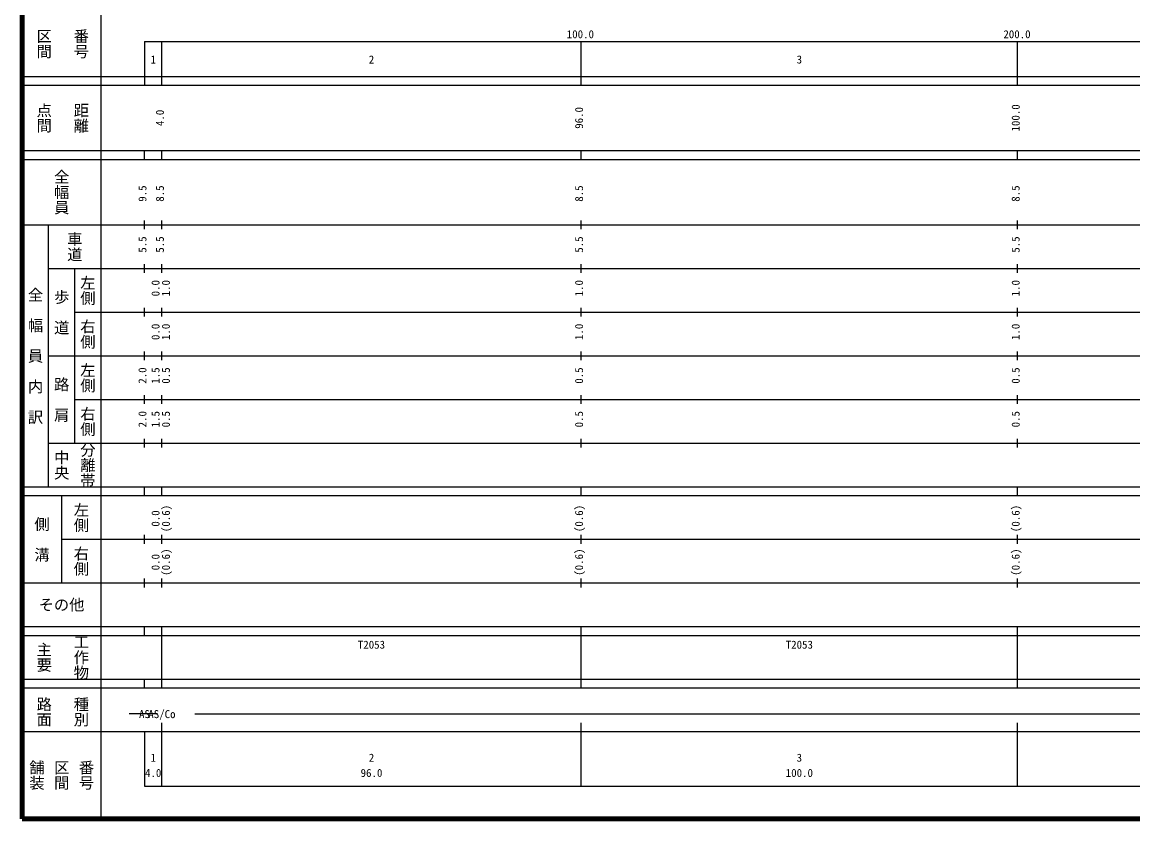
# Model space of a CAD drawing. Units: millimetres on the paper, enlarged 1000 times. Extents: x 40000 to 680000, y 20000 to 380000.
# Drawn here: x 40000 to 294368, y 20000 to 202409 of the extents above; entities that cross this region are included whole.
import ezdxf
from ezdxf.enums import TextEntityAlignment as Align

# ---------------------------------------------------------------- set-up
doc = ezdxf.new("R2010")
doc.units = ezdxf.units.MM
doc.header["$LTSCALE"] = 1000
doc.layers.add('M-TTL', color=2, linetype='Continuous', lineweight=140)
doc.layers.add('M-TTL-BAND', color=7, linetype='Continuous', lineweight=25)
doc.styles.add('@ＭＳ ゴシック', font='')
doc.styles.add('ＭＳ ゴシック', font='')
doc.styles.get('@ＭＳ ゴシック').set_extended_font_data('@MS Gothic')
doc.styles.get('ＭＳ ゴシック').set_extended_font_data('MS Gothic')

msp = doc.modelspace()

# ---------------------------------------------------------------- linework, layer by layer
at = {"layer": 'M-TTL'}
for p, q in [((40000, 380000), (40000, 20000)), ((40000, 20000), (680000, 20000))]:
    msp.add_line(p, q, dxfattribs=at)
at = {"layer": 'M-TTL-BAND'}
for p, q in [((58000, 370000), (58000, 20000)), ((68000, 198000), (579000, 198000)), ((68000, 198000), (68000, 188000)), ((72000, 188000), (72000, 198000)), ((168000, 188000), (168000, 198000)), ((268000, 188000), (268000, 198000)), ((40000, 190000), (579000, 190000)), ((40000, 188000), (579000, 188000)), ((40000, 173000), (579000, 173000)), ((68000, 171000), (68000, 173000)), ((72000, 171000), (72000, 173000)), ((168000, 171000), (168000, 173000)), ((268000, 171000), (268000, 173000)), ((40000, 171000), (579000, 171000)), ((40000, 156000), (579000, 156000)), ((46000, 96000), (46000, 156000)), ((68000, 155000), (68000, 157000)), ((72000, 155000), (72000, 157000)), ((168000, 155000), (168000, 157000)), ((268000, 155000), (268000, 157000)), ((46000, 146000), (579000, 146000)), ((52000, 146000), (52000, 106000)), ((68000, 145000), (68000, 147000)), ((72000, 145000), (72000, 147000)), ((168000, 145000), (168000, 147000)), ((268000, 145000), (268000, 147000)), ((52000, 136000), (579000, 136000)), ((68000, 135000), (68000, 137000)), ((72000, 135000), (72000, 137000)), ((168000, 135000), (168000, 137000)), ((268000, 135000), (268000, 137000)), ((46000, 126000), (579000, 126000)), ((68000, 125000), (68000, 127000)), ((72000, 125000), (72000, 127000)), ((168000, 125000), (168000, 127000)), ((268000, 125000), (268000, 127000)), ((52000, 116000), (579000, 116000)), ((68000, 115000), (68000, 117000)), ((72000, 115000), (72000, 117000)), ((168000, 115000), (168000, 117000)), ((268000, 115000), (268000, 117000)), ((68000, 105000), (68000, 107000)), ((72000, 105000), (72000, 107000)), ((168000, 105000), (168000, 107000)), ((268000, 105000), (268000, 107000)), ((46000, 106000), (579000, 106000)), ((40000, 96000), (579000, 96000)), ((68000, 94000), (68000, 96000)), ((72000, 94000), (72000, 96000)), ((168000, 94000), (168000, 96000)), ((268000, 94000), (268000, 96000)), ((40000, 94000), (579000, 94000)), ((49000, 94000), (49000, 74000)), ((49000, 84000), (579000, 84000)), ((68000, 83000), (68000, 85000)), ((72000, 83000), (72000, 85000)), ((168000, 83000), (168000, 85000)), ((268000, 83000), (268000, 85000)), ((40000, 74000), (579000, 74000)), ((68000, 73000), (68000, 75000)), ((72000, 73000), (72000, 75000)), ((168000, 73000), (168000, 75000)), ((268000, 73000), (268000, 75000)), ((40000, 64000), (579000, 64000)), ((68000, 62000), (68000, 64000)), ((72000, 62000), (72000, 64000)), ((168000, 62000), (168000, 64000)), ((268000, 62000), (268000, 64000)), ((40000, 62000), (579000, 62000)), ((72000, 52000), (72000, 62000)), ((168000, 52000), (168000, 62000)), ((168000, 52000), (168000, 62000)), ((268000, 52000), (268000, 62000)), ((268000, 52000), (268000, 62000)), ((40000, 52000), (579000, 52000)), ((68000, 50000), (68000, 52000)), ((72000, 50000), (72000, 52000)), ((168000, 50000), (168000, 52000)), ((268000, 50000), (268000, 52000)), ((40000, 50000), (579000, 50000)), ((71000, 44000), (64500, 44000)), ((79500, 44000), (499500, 44000)), ((72000, 27500), (72000, 42000)), ((168000, 27500), (168000, 42000)), ((268000, 27500), (268000, 42000)), ((40000, 40000), (579000, 40000)), ((68000, 40000), (68000, 27500)), ((68000, 27500), (579000, 27500))]:
    msp.add_line(p, q, dxfattribs=at)

# ---------------------------------------------------------------- texts
at = {"layer": 'M-TTL-BAND', "style": '@ＭＳ ゴシック'}
for s, p in [('区間', (45000, 197500)), ('番号', (53500, 197500)), ('点間', (45000, 180500)), ('距離', (53500, 180500)), ('全幅員', (49000, 163500)), ('車道', (52000, 151000)), ('左側', (55000, 141000)), ('全\u3000幅\u3000員\u3000内\u3000訳', (43000, 126000)), ('歩\u3000道', (49000, 136000)), ('右側', (55000, 131000)), ('左側', (55000, 121000)), ('路\u3000肩', (49000, 116000)), ('右側', (55000, 111000)), ('中央', (49000, 101000)), ('分離帯', (55000, 101000)), ('左側', (53500, 89000)), ('側\u3000溝', (44500, 84000)), ('右側', (53500, 79000)), ('工作物', (53500, 57000)), ('主要', (45000, 57000)), ('路面', (45000, 44500)), ('種別', (53500, 44500)), ('舗装', (43333, 30000)), ('区間', (49000, 30000)), ('番号', (54667, 30000))]:
    msp.add_text(s, height=2566, rotation=270, dxfattribs=at).set_placement(p, align=Align.MIDDLE_CENTER)
at = {"layer": 'M-TTL-BAND', "style": 'ＭＳ ゴシック'}
for s, p in [('100.0', (167844, 198195)), ('200.0', (267844, 198195)), ('1', (70000, 192405)), ('2', (120000, 192405)), ('3', (218000, 192405)), ('AS', (68000, 42500)), ('AS/Co', (72000, 42500)), ('1', (70000, 32523)), ('2', (120000, 32523)), ('3', (218000, 32523)), ('4.0', (70000, 29033)), ('96.0', (120000, 29033)), ('100.0', (218000, 29033))]:
    msp.add_text(s, height=1833, dxfattribs=at).set_placement(p, align=Align.BOTTOM_CENTER)
for s, p in [('100.0', (269000, 180500)), ('4.0', (73000, 180500)), ('96.0', (169000, 180500)), ('9.5', (69000, 163174)), ('8.5', (73000, 163174)), ('8.5', (169000, 163174)), ('8.5', (269000, 163174)), ('5.5', (69000, 151500)), ('5.5', (73000, 151500)), ('5.5', (169000, 151500)), ('5.5', (269000, 151500)), ('0.0', (72000, 141500)), ('1.0', (74370, 141500)), ('1.0', (169000, 141500)), ('1.0', (269000, 141500)), ('0.0', (72000, 131500)), ('1.0', (74370, 131500)), ('1.0', (169000, 131500)), ('1.0', (269000, 131500)), ('2.0', (69000, 121500)), ('1.5', (72000, 121500)), ('0.5', (74370, 121500)), ('0.5', (169000, 121500)), ('0.5', (269000, 121500)), ('2.0', (69000, 111500)), ('1.5', (72000, 111500)), ('0.5', (74370, 111500)), ('0.5', (169000, 111500)), ('0.5', (269000, 111500)), ('0.0', (72000, 88764)), ('(0.6)', (74370, 88764)), ('(0.6)', (169000, 88764)), ('(0.6)', (269000, 88764)), ('(0.6)', (74370, 78764)), ('(0.6)', (169000, 78764)), ('(0.6)', (269000, 78764)), ('0.0', (72000, 78764))]:
    msp.add_text(s, height=1833, rotation=90, dxfattribs=at).set_placement(p, align=Align.BOTTOM_CENTER)
msp.add_text('その他', height=2566, dxfattribs=at).set_placement((49000, 69000), align=Align.MIDDLE_CENTER)
for p in [(116875, 58405), (214875, 58405)]:
    msp.add_text('T2053', height=1833, dxfattribs=at).set_placement(p, align=Align.BOTTOM_LEFT)

doc.saveas('drawing.dxf')
